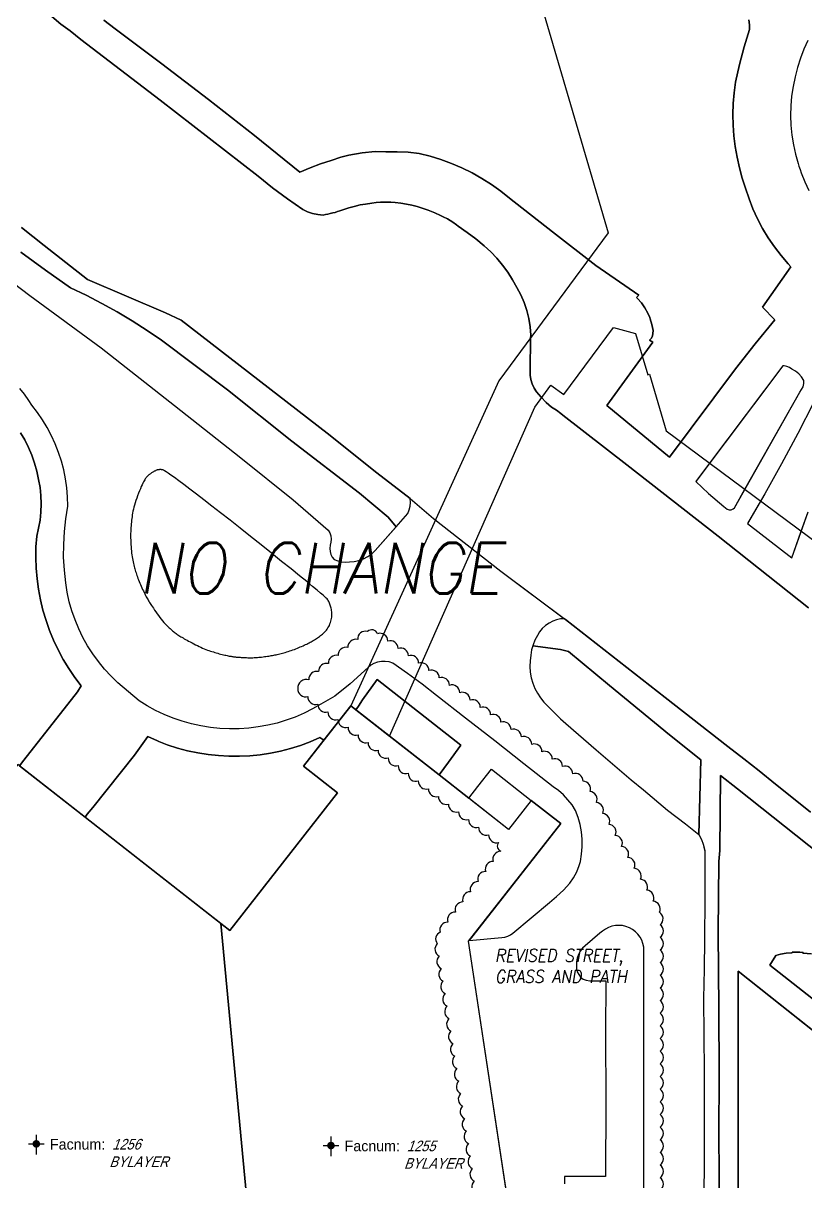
# Model space of a CAD drawing. Header units: inches. Extents: x 1273557 to 1282364, y 239587 to 246310.
# Drawn here: x 1277277.2 to 1277586.6, y 240185.7 to 240643.6 of the extents above; entities that cross this region are included whole.
import ezdxf
from ezdxf.enums import TextEntityAlignment as Align

# ---------------------------------------------------------------- set-up
doc = ezdxf.new("R2010")
doc.units = ezdxf.units.IN
doc.header["$MEASUREMENT"] = 0
doc.linetypes.add('DASHED2', pattern=[0.375, 0.25, -0.125])
doc.layers.add('BLDG-DATA', color=159, linetype='DASHED2', lineweight=30)
for name, color, linetype in [('BLDG-UW', 231, 'Continuous'), ('GRASS', 3, 'Continuous'), ('PATH', 253, 'Continuous'), ('PATH-ISLAND', 252, 'Continuous'), ('PRKG-UW-UG', 30, 'Continuous'), ('REV-2013', 1, 'Continuous'), ('REV-ADJUDICATION-NOTES', 2, 'Continuous'), ('STREET-NONUW', 4, 'Continuous'), ('STREET-UW', 50, 'Continuous'), ('STREET-UW-ISLAND', 20, 'Continuous')]:
    doc.layers.add(name, color=color, linetype=linetype)
doc.styles.add('Revisions', font='simplex.shx', dxfattribs={"width": 0.9, "oblique": 10, "height": 25})
doc.styles.add('SS_LITE', font='FRABK.TTF', dxfattribs={"height": 16})

# ---------------------------------------------------------------- blocks, each defined once
blk = doc.blocks.new('*U1')
for p, q in [((-3.08, 0), (3.08, 0)), ((0, 3.55), (0, -4.2))]:
    blk.add_line(p, q)
at = {"const_width": 1.5}
blk.add_lwpolyline([(-0.75, 0, 1), (0.75, 0, 1)], format="xyb", close=True, dxfattribs=at)
at = {"layer": 'BLDG-DATA', "color": 1, "style": 'SS_LITE'}
blk.add_text('Facnum:', height=4.2, dxfattribs=at).set_placement((27.26, -2.25), align=Align.RIGHT)
at = {"layer": 'BLDG-DATA', "color": 7, "style": 'SS_LITE', "oblique": 20, "width": 0.9, "flags": 8}
for tag, p in [('FACNUM', (29.98, -2.25)), ('OBJECT', (28.84, -9.16))]:
    blk.add_attdef(tag, p, '', height=4.2, dxfattribs=at)

msp = doc.modelspace()

# ---------------------------------------------------------------- linework, layer by layer
at = {"layer": 'BLDG-UW'}
for points in [[(1277368.85, 240143.84), (1277376.66, 240144.21), (1277385.49, 240155.48), (1277548.56, 240027.77), (1277561.5, 240054.32), (1277477.6, 240120.02), (1277453.25, 240280.8), (1277489.7, 240327.35), (1277478.07, 240336.46), (1277469.09, 240324.99), (1277454.31, 240336.57), (1277453.37, 240337.3), (1277441.64, 240346.49), (1277406.68, 240373.86), (1277388, 240350.01), (1277401.5, 240339.44), (1277358.89, 240285.02), (1277355.36, 240287.79)], [(1277195.83, 240249.46), (1277147.06, 240187.19), (1277266.58, 240093.63), (1277237.1, 240055.99), (1277262.51, 240036.39), (1277271.19, 240047.65), (1277334.23, 240129.37), (1277335.27, 240130.72), (1277339.32, 240135.98), (1277342.18, 240139.69), (1277345.94, 240144.55), (1277351.93, 240152.32), (1277363.13, 240143.57), (1277368.85, 240143.84), (1277355.36, 240287.79), (1277275.08, 240350.66)], [(1277712.4, 240145.73), (1277708.55, 240148.88), (1277657.65, 240190.53), (1277631.52, 240211.92), (1277627.83, 240214.94), (1277595.55, 240240.64), (1277559.85, 240268.97), (1277559.9, 240167.88), (1277559.9, 240137.18), (1277560.84, 240088.65), (1277561.12, 240073.95), (1277561.5, 240054.32), (1277548.56, 240027.77), (1277548.56, 240019.71), (1277548.56, 239917.51), (1277548.56, 239915.98), (1277548.56, 239915.9), (1277548.56, 239873.36), (1277548.56, 239868.05), (1277712.4, 239868.05)]]:
    msp.add_lwpolyline(points, close=True, dxfattribs=at)
at = {"layer": 'GRASS'}
for points in [[(1277309.06, 240644.74), (1277313.56, 240641.41), (1277332.06, 240627.54), (1277350.4, 240613.46), (1277368.59, 240599.17), (1277386.62, 240584.69), (1277390.64, 240586.47), (1277394.75, 240588.04), (1277398.93, 240589.39), (1277402.74, 240590.67), (1277405.88, 240591.41), (1277411.19, 240592.32), (1277416.27, 240592.84), (1277420.59, 240592.81), (1277424.99, 240592.81), (1277429.38, 240592.58), (1277433.75, 240592.13), (1277438.09, 240591.05), (1277442.36, 240589.73), (1277446.55, 240588.18), (1277450.66, 240586.42), (1277454.66, 240584.43), (1277458.55, 240582.23), (1277462.32, 240579.82), (1277465.95, 240577.22), (1277469.44, 240574.42), (1277486.45, 240561.09), (1277503.54, 240547.84), (1277520.53, 240536.07), (1277519.62, 240535.24), (1277520.06, 240534.83), (1277521.62, 240533.02), (1277522.99, 240531.06), (1277524.14, 240528.96), (1277524.86, 240527.25), (1277525.07, 240526.76), (1277525.76, 240524.47), (1277526.21, 240522.12), (1277525.93, 240519.85), (1277525.49, 240519), (1277524.83, 240518.31), (1277526.17, 240517.55), (1277507.89, 240492.56), (1277532.69, 240472.07), (1277558.74, 240507), (1277566.62, 240516.82), (1277574.27, 240526.42), (1277569.49, 240531.31), (1277580.71, 240547.34), (1277579.63, 240548.52), (1277576.8, 240551.78), (1277574.17, 240555.2), (1277571.73, 240558.77), (1277569.5, 240562.47), (1277567.49, 240566.28), (1277565.69, 240570.21), (1277564.13, 240574.23), (1277562.79, 240578.34), (1277561.45, 240582.38), (1277560.31, 240586.48), (1277559.38, 240590.64), (1277558.65, 240594.83), (1277558.14, 240599.06), (1277557.84, 240603.3), (1277557.76, 240607.56), (1277557.89, 240611.82), (1277558.23, 240616.06), (1277558.78, 240620.28), (1277560.36, 240627.28), (1277562.19, 240634.22), (1277564.26, 240641.09), (1277564.33, 240643.01), (1277564.11, 240644.92)], [(1277587.37, 240636.73), (1277585.86, 240633.31), (1277584.54, 240629.8), (1277583.32, 240626.14), (1277582.31, 240622.41), (1277581.53, 240618.63), (1277580.98, 240614.81), (1277580.65, 240610.96), (1277580.56, 240607.1), (1277580.69, 240603.24), (1277581.06, 240599.39), (1277581.65, 240595.58), (1277582.47, 240591.81), (1277583.51, 240588.09), (1277583.83, 240587.15), (1277584.31, 240585.78), (1277584.77, 240584.44), (1277586.25, 240580.87), (1277587.73, 240577.49)], [(1277257.21, 240553.11), (1277279.79, 240535.94), (1277307.98, 240515.35), (1277336.95, 240492.49), (1277363.23, 240471.79), (1277383.92, 240455.2), (1277397.82, 240443.27), (1277398.39, 240442.16), (1277398.75, 240440.96), (1277398.91, 240439.72), (1277398.85, 240438.47), (1277398.57, 240437.25), (1277398.43, 240436.05), (1277398.52, 240434.85), (1277398.84, 240433.69), (1277399.38, 240432.61), (1277400.11, 240431.65), (1277401.56, 240431.09), (1277403.07, 240430.75), (1277404.61, 240430.63), (1277406.16, 240430.74), (1277408.06, 240430.88), (1277409.92, 240431.28), (1277411.71, 240431.92), (1277413.41, 240432.79), (1277414.97, 240433.87), (1277416.37, 240435.16), (1277424.62, 240444.58), (1277423.92, 240445.41), (1277421.45, 240448.34), (1277410.12, 240457.83), (1277383.43, 240478.45), (1277358.01, 240498.69), (1277331.9, 240518.28), (1277326.17, 240522.19), (1277320.32, 240525.92), (1277314.36, 240529.48), (1277308.3, 240532.85), (1277302.14, 240536.05), (1277295.89, 240539.06), (1277285.99, 240546), (1277276.23, 240553.13)], [(1277589.67, 240493.54), (1277583.45, 240481.46), (1277577.03, 240469.49), (1277570.4, 240457.63), (1277563.57, 240445.89), (1277581.06, 240432.36), (1277587.54, 240450.47)], [(1277275.72, 240350.15), (1277277.39, 240352.28), (1277298.67, 240379.33), (1277300.08, 240381.7), (1277297.55, 240385.07), (1277295.19, 240388.57), (1277293.02, 240392.18), (1277291.03, 240395.89), (1277289.23, 240399.71), (1277287.62, 240403.6), (1277286.22, 240407.58), (1277285.02, 240411.62), (1277284.03, 240415.72), (1277283.24, 240419.86), (1277282.67, 240424.04), (1277282.31, 240428.23), (1277282.17, 240432.45), (1277282.24, 240436.66), (1277282.52, 240440.86), (1277283.29, 240444), (1277283.84, 240447.19), (1277284.18, 240450.41), (1277284.29, 240453.64), (1277284.18, 240456.88), (1277283.85, 240460.1), (1277283.3, 240463.29), (1277282.6, 240466.53), (1277281.7, 240469.73), (1277280.6, 240472.86), (1277279.3, 240475.91), (1277277.82, 240478.88), (1277276.15, 240481.75)], [(1277592.27, 240315), (1277559.51, 240340.96), (1277552.87, 240346.25), (1277552.58, 240316.61), (1277552.2, 240312.31), (1277551.96, 240284.21), (1277552.14, 240254.1), (1277552.34, 240228.15), (1277552.26, 240204.2), (1277552.44, 240174.09), (1277552.09, 240156.6), (1277552.19, 240142.84), (1277551.03, 240142.54), (1277551.3, 240096.02), (1277551.38, 240081.47), (1277551.49, 240062.16), (1277561.5, 240054.32), (1277561.12, 240073.95), (1277560.84, 240088.65), (1277559.9, 240137.18), (1277559.9, 240167.88), (1277559.85, 240268.97), (1277590.57, 240244.59)], [(1277592.67, 240255.34), (1277572.35, 240271.3), (1277574.72, 240275.12), (1277576.51, 240275.64), (1277578.82, 240276.03), (1277581.16, 240276.15), (1277581.14, 240276.41), (1277584.16, 240276.42), (1277585.49, 240276.33), (1277585.46, 240276.12), (1277588.82, 240275.87)]]:
    msp.add_lwpolyline(points, dxfattribs=at)
for points in [[(1277584.18, 240497.81), (1277584.94, 240498.82), (1277585.48, 240499.95), (1277585.77, 240501.18), (1277585.81, 240502.44), (1277584.93, 240503.84), (1277583.83, 240505.07), (1277582.55, 240506.11), (1277581.11, 240506.93), (1277580.16, 240507.54), (1277579.11, 240507.96), (1277578, 240508.16), (1277577.52, 240508.15), (1277543.06, 240462.52), (1277548.16, 240457.75), (1277554.16, 240452.55), (1277555.53, 240451.52), (1277556.29, 240451.29), (1277557.08, 240451.32), (1277557.81, 240451.61), (1277558.41, 240452.13)], [(1277393.39, 240419.55), (1277391.58, 240421.04), (1277389.26, 240422.92), (1277386.4, 240425.24), (1277383.07, 240427.93), (1277379.37, 240430.91), (1277375.41, 240434.09), (1277371.29, 240437.38), (1277367.11, 240440.72), (1277362.98, 240443.99), (1277359, 240447.14), (1277355.25, 240450.08), (1277351.77, 240452.79), (1277348.57, 240455.27), (1277345.64, 240457.51), (1277343.01, 240459.51), (1277340.69, 240461.27), (1277338.67, 240462.77), (1277336.98, 240464.01), (1277335.61, 240464.99), (1277334.53, 240465.73), (1277333.71, 240466.28), (1277333.09, 240466.66), (1277332.65, 240466.9), (1277332.33, 240467.04), (1277332.11, 240467.11), (1277331.93, 240467.14), (1277331.77, 240467.16), (1277331.61, 240467.17), (1277331.46, 240467.18), (1277331.31, 240467.18), (1277331.17, 240467.17), (1277331.03, 240467.16), (1277330.89, 240467.15), (1277330.76, 240467.14), (1277330.62, 240467.12), (1277330.48, 240467.09), (1277330.34, 240467.06), (1277330.19, 240467.02), (1277330.03, 240466.97), (1277329.86, 240466.91), (1277329.67, 240466.83), (1277329.47, 240466.74), (1277329.24, 240466.62), (1277329, 240466.5), (1277328.75, 240466.36), (1277328.49, 240466.21), (1277328.23, 240466.05), (1277327.97, 240465.89), (1277327.72, 240465.73), (1277327.49, 240465.56), (1277327.27, 240465.4), (1277327.06, 240465.25), (1277326.87, 240465.09), (1277326.68, 240464.93), (1277326.5, 240464.76), (1277326.33, 240464.59), (1277326.16, 240464.41), (1277325.99, 240464.21), (1277325.81, 240464), (1277325.62, 240463.77), (1277325.43, 240463.5), (1277325.22, 240463.18), (1277325, 240462.8), (1277324.75, 240462.35), (1277324.48, 240461.82), (1277324.18, 240461.19), (1277323.85, 240460.46), (1277323.5, 240459.64), (1277323.14, 240458.76), (1277322.77, 240457.83), (1277322.41, 240456.87), (1277322.06, 240455.9), (1277321.73, 240454.94), (1277321.43, 240454.01), (1277321.17, 240453.13), (1277320.95, 240452.3), (1277320.75, 240451.5), (1277320.59, 240450.74), (1277320.44, 240450), (1277320.32, 240449.27), (1277320.21, 240448.56), (1277320.12, 240447.86), (1277320.03, 240447.16), (1277319.95, 240446.45), (1277319.88, 240445.73), (1277319.82, 240445), (1277319.77, 240444.25), (1277319.72, 240443.49), (1277319.69, 240442.7), (1277319.67, 240441.89), (1277319.67, 240441.05), (1277319.67, 240440.19), (1277319.69, 240439.31), (1277319.71, 240438.43), (1277319.75, 240437.55), (1277319.81, 240436.68), (1277319.87, 240435.82), (1277319.95, 240434.99), (1277320.05, 240434.19), (1277320.15, 240433.43), (1277320.27, 240432.69), (1277320.39, 240431.99), (1277320.52, 240431.32), (1277320.65, 240430.68), (1277320.79, 240430.07), (1277320.92, 240429.49), (1277321.06, 240428.94), (1277321.2, 240428.41), (1277321.34, 240427.9), (1277321.48, 240427.4), (1277321.63, 240426.89), (1277321.79, 240426.39), (1277321.97, 240425.87), (1277322.15, 240425.33), (1277322.35, 240424.77), (1277322.56, 240424.19), (1277322.79, 240423.59), (1277323.03, 240422.98), (1277323.29, 240422.35), (1277323.55, 240421.72), (1277323.83, 240421.09), (1277324.11, 240420.45), (1277324.41, 240419.83), (1277324.71, 240419.21), (1277325.01, 240418.6), (1277325.31, 240418.02), (1277325.59, 240417.47), (1277325.87, 240416.95), (1277326.13, 240416.47), (1277326.36, 240416.04), (1277326.58, 240415.66), (1277326.78, 240415.31), (1277326.97, 240414.97), (1277327.17, 240414.64), (1277327.39, 240414.29), (1277327.64, 240413.9), (1277327.93, 240413.46), (1277328.27, 240412.95), (1277328.67, 240412.35), (1277329.12, 240411.69), (1277329.61, 240410.98), (1277330.12, 240410.24), (1277330.66, 240409.49), (1277331.2, 240408.75), (1277331.74, 240408.05), (1277332.25, 240407.4), (1277332.75, 240406.81), (1277333.21, 240406.29), (1277333.66, 240405.83), (1277334.08, 240405.41), (1277334.48, 240405.03), (1277334.86, 240404.69), (1277335.23, 240404.37), (1277335.59, 240404.06), (1277335.94, 240403.77), (1277336.27, 240403.48), (1277336.61, 240403.2), (1277336.94, 240402.92), (1277337.28, 240402.66), (1277337.62, 240402.39), (1277337.96, 240402.14), (1277338.32, 240401.89), (1277338.69, 240401.64), (1277339.07, 240401.4), (1277339.48, 240401.15), (1277339.91, 240400.9), (1277340.37, 240400.64), (1277340.87, 240400.36), (1277341.4, 240400.07), (1277341.98, 240399.76), (1277342.59, 240399.42), (1277343.25, 240399.07), (1277343.93, 240398.7), (1277344.63, 240398.33), (1277345.34, 240397.96), (1277346.06, 240397.6), (1277346.76, 240397.26), (1277347.45, 240396.94), (1277348.12, 240396.64), (1277348.77, 240396.37), (1277349.39, 240396.12), (1277350, 240395.88), (1277350.6, 240395.67), (1277351.2, 240395.47), (1277351.78, 240395.28), (1277352.37, 240395.1), (1277352.95, 240394.92), (1277353.54, 240394.75), (1277354.12, 240394.59), (1277354.69, 240394.43), (1277355.25, 240394.28), (1277355.8, 240394.14), (1277356.33, 240394.01), (1277356.84, 240393.89), (1277357.32, 240393.78), (1277357.78, 240393.68), (1277358.22, 240393.59), (1277358.64, 240393.51), (1277359.02, 240393.44), (1277359.39, 240393.38), (1277359.73, 240393.32), (1277360.04, 240393.27), (1277360.34, 240393.23), (1277360.61, 240393.19), (1277360.88, 240393.15), (1277361.16, 240393.12), (1277361.44, 240393.1), (1277361.75, 240393.07), (1277362.1, 240393.04), (1277362.48, 240393.02), (1277362.91, 240392.99), (1277363.38, 240392.96), (1277363.89, 240392.94), (1277364.41, 240392.91), (1277364.95, 240392.88), (1277365.49, 240392.86), (1277366.03, 240392.85), (1277366.55, 240392.84), (1277367.05, 240392.83), (1277367.53, 240392.83), (1277368, 240392.84), (1277368.46, 240392.86), (1277368.92, 240392.88), (1277369.39, 240392.91), (1277369.87, 240392.95), (1277370.37, 240393), (1277370.9, 240393.05), (1277371.45, 240393.11), (1277372.01, 240393.18), (1277372.58, 240393.25), (1277373.14, 240393.33), (1277373.71, 240393.41), (1277374.25, 240393.49), (1277374.78, 240393.57), (1277375.28, 240393.66), (1277375.77, 240393.74), (1277376.24, 240393.83), (1277376.7, 240393.92), (1277377.16, 240394.02), (1277377.62, 240394.12), (1277378.1, 240394.24), (1277378.59, 240394.36), (1277379.11, 240394.49), (1277379.65, 240394.63), (1277380.21, 240394.79), (1277380.78, 240394.95), (1277381.37, 240395.12), (1277381.96, 240395.31), (1277382.56, 240395.5), (1277383.17, 240395.7), (1277383.78, 240395.92), (1277384.38, 240396.14), (1277384.98, 240396.37), (1277385.57, 240396.6), (1277386.16, 240396.83), (1277386.72, 240397.07), (1277387.27, 240397.31), (1277387.81, 240397.54), (1277388.32, 240397.78), (1277388.81, 240398.01), (1277389.28, 240398.24), (1277389.74, 240398.46), (1277390.18, 240398.69), (1277390.62, 240398.92), (1277391.04, 240399.16), (1277391.47, 240399.39), (1277391.89, 240399.63), (1277392.3, 240399.88), (1277392.72, 240400.14), (1277393.13, 240400.4), (1277393.54, 240400.67), (1277393.95, 240400.95), (1277394.35, 240401.24), (1277394.76, 240401.55), (1277395.16, 240401.86), (1277395.56, 240402.2), (1277395.95, 240402.55), (1277396.32, 240402.92), (1277396.69, 240403.31), (1277397.04, 240403.72), (1277397.37, 240404.16), (1277397.68, 240404.63), (1277397.96, 240405.12), (1277398.22, 240405.63), (1277398.45, 240406.16), (1277398.65, 240406.71), (1277398.82, 240407.26), (1277398.96, 240407.82), (1277399.07, 240408.37), (1277399.15, 240408.92), (1277399.19, 240409.45), (1277399.2, 240409.98), (1277399.19, 240410.49), (1277399.15, 240410.99), (1277399.09, 240411.47), (1277399.02, 240411.93), (1277398.92, 240412.38), (1277398.82, 240412.82), (1277398.71, 240413.23), (1277398.59, 240413.63), (1277398.45, 240414.01), (1277398.31, 240414.37), (1277398.15, 240414.73), (1277397.97, 240415.07), (1277397.78, 240415.4), (1277397.57, 240415.72), (1277397.32, 240416.04), (1277396.99, 240416.41), (1277396.5, 240416.89), (1277395.78, 240417.53), (1277394.77, 240418.4)], [(1277545.12, 240352.41), (1277532.67, 240362.31), (1277508.92, 240381.85), (1277492.83, 240395.26), (1277489.66, 240396.12), (1277478.65, 240397.54), (1277478.18, 240395.9), (1277477.82, 240393.87), (1277477.56, 240391.63), (1277477.51, 240389.37), (1277477.66, 240387.12), (1277478.03, 240384.89), (1277478.64, 240382.77), (1277479.46, 240380.73), (1277480.48, 240378.77), (1277481.69, 240376.93), (1277483.07, 240375.21), (1277489.62, 240368.69), (1277491.72, 240366.87), (1277503.73, 240356.44), (1277517.56, 240344.59), (1277522.37, 240340.57), (1277531.88, 240332.63), (1277539.01, 240327.16), (1277544.32, 240322.99)], [(1277417.08, 240384.22), (1277411.28, 240376.13), (1277409.79, 240373.7), (1277408.73, 240372.26), (1277441.64, 240346.49), (1277445.32, 240351.52), (1277450.24, 240358.25)], [(1277401.5, 240339.44), (1277388, 240350.01), (1277396, 240360.22), (1277394.47, 240361.28), (1277390.7, 240359.64), (1277386.85, 240358.19), (1277382.92, 240356.95), (1277378.94, 240355.91), (1277374.91, 240355.09), (1277370.84, 240354.47), (1277366.75, 240354.06), (1277362.64, 240353.87), (1277358.53, 240353.89), (1277354.42, 240354.13), (1277350.33, 240354.58), (1277346.27, 240355.24), (1277342.18, 240356.07), (1277338.14, 240357.13), (1277334.16, 240358.42), (1277330.84, 240359.7), (1277330.27, 240359.92), (1277326.46, 240361.64), (1277321.14, 240354.34), (1277304.7, 240333.7), (1277302.53, 240330.98), (1277301.64, 240329.86), (1277358.89, 240285.02)], [(1277456.96, 240341.92), (1277462.31, 240348.8), (1277478.07, 240336.46), (1277469.09, 240324.99), (1277453.37, 240337.3)]]:
    msp.add_lwpolyline(points, close=True, dxfattribs=at)
msp.add_lwpolyline([(1277522.5, 240087.37), (1277522.6, 240277.05, 0.636592), (1277506.19, 240284.73), (1277505.21, 240283.91), (1277499.34, 240279.01), (1277498.33, 240278.04), (1277497.4, 240276.86), (1277496.68, 240275.55), (1277496.18, 240274.14), (1277495.93, 240272.66), (1277495.92, 240271.16), (1277495.92, 240271.16), (1277495.96, 240269.92), (1277496.25, 240268.72), (1277496.79, 240267.6), (1277497.55, 240266.62), (1277498.5, 240265.81), (1277498.5, 240265.81), (1277499.79, 240265.37), (1277501.14, 240265.15), (1277502.51, 240265.16), (1277502.51, 240265.16), (1277507.5, 240265.14), (1277507.43, 240244.61), (1277507.54, 240217.2), (1277507.44, 240187.81), (1277491.2, 240187.87), (1277491.12, 240184.91)], format="xyb", dxfattribs=at)
at = {"layer": 'PATH'}
for points in [[(1277288.47, 240646.19), (1277292.03, 240643.26), (1277295.75, 240640.52), (1277300.03, 240637.22), (1277331.31, 240613.12), (1277370.06, 240583.17), (1277375.8, 240578.56), (1277381.71, 240574.17), (1277387.77, 240570), (1277389.65, 240569.1), (1277391.61, 240568.43), (1277393.65, 240567.99), (1277395.72, 240567.79), (1277396.68, 240567.95), (1277397.65, 240568.14), (1277398.6, 240568.35), (1277399.55, 240568.59), (1277400.5, 240568.85), (1277401.44, 240569.13), (1277402.37, 240569.43), (1277403.9, 240569.98), (1277405.96, 240570.64), (1277408.01, 240571.21), (1277410.4, 240571.76), (1277412.46, 240572.13), (1277414.96, 240572.5), (1277416.77, 240572.7), (1277418.5, 240572.82), (1277420.48, 240572.88), (1277422.52, 240572.86), (1277424.3, 240572.72), (1277426.53, 240572.47), (1277428.68, 240572.11), (1277430.82, 240571.68), (1277432.89, 240571.15), (1277434.94, 240570.56), (1277437.35, 240569.76), (1277439.97, 240568.69), (1277442.21, 240567.62), (1277443.28, 240567.06), (1277444.94, 240566.3), (1277447.04, 240565.01), (1277448.5, 240563.94), (1277449.14, 240563.4), (1277449.21, 240563.35), (1277452.76, 240560.94), (1277456.18, 240558.36), (1277459.47, 240555.61), (1277462.05, 240553.23), (1277464.47, 240550.68), (1277466.71, 240547.99), (1277468.78, 240545.15), (1277470.65, 240542.18), (1277472.33, 240539.1), (1277473.88, 240536.19), (1277475.19, 240533.16), (1277476.24, 240530.03), (1277477.04, 240526.83), (1277477.56, 240523.57), (1277477.82, 240520.28), (1277477.8, 240519.26), (1277477.57, 240506.33), (1277477.61, 240504.53), (1277477.9, 240502.76), (1277478.42, 240501.04), (1277479.17, 240499.41), (1277480.14, 240497.89), (1277481.96, 240495.75), (1277483.94, 240493.75), (1277486.07, 240491.9), (1277488, 240490.7), (1277489.8, 240489.31), (1277490.46, 240488.71), (1277515.77, 240469.09), (1277551.89, 240440.86), (1277587.66, 240412.58)], [(1277564.11, 240644.92), (1277564.33, 240643.01), (1277564.26, 240641.09), (1277562.19, 240634.22), (1277560.36, 240627.28), (1277558.78, 240620.28), (1277558.23, 240616.06), (1277557.89, 240611.82), (1277557.76, 240607.56), (1277557.84, 240603.3), (1277558.14, 240599.06), (1277558.65, 240594.83), (1277559.38, 240590.64), (1277560.31, 240586.48), (1277561.45, 240582.38), (1277562.79, 240578.34), (1277564.13, 240574.23), (1277565.69, 240570.21), (1277567.49, 240566.28), (1277569.5, 240562.47), (1277571.73, 240558.77), (1277574.17, 240555.2), (1277576.8, 240551.78), (1277579.63, 240548.52), (1277580.71, 240547.34), (1277569.49, 240531.31), (1277574.27, 240526.42), (1277566.62, 240516.82), (1277558.74, 240507), (1277532.69, 240472.07), (1277507.89, 240492.56), (1277526.17, 240517.55), (1277524.83, 240518.31), (1277525.49, 240519), (1277525.93, 240519.85), (1277526.21, 240522.12), (1277525.76, 240524.47), (1277525.07, 240526.76), (1277524.86, 240527.25), (1277524.14, 240528.96), (1277522.99, 240531.06), (1277521.62, 240533.02), (1277520.06, 240534.83), (1277519.62, 240535.24), (1277520.53, 240536.07), (1277503.54, 240547.84), (1277486.45, 240561.09), (1277469.44, 240574.42), (1277465.95, 240577.22), (1277462.32, 240579.82), (1277458.55, 240582.23), (1277454.66, 240584.43), (1277450.66, 240586.42), (1277446.55, 240588.18), (1277442.36, 240589.73), (1277438.09, 240591.05), (1277433.75, 240592.13), (1277429.38, 240592.58), (1277424.99, 240592.81), (1277420.59, 240592.81), (1277416.27, 240592.84), (1277411.19, 240592.32), (1277405.88, 240591.41), (1277402.74, 240590.67), (1277398.93, 240589.39), (1277394.75, 240588.04), (1277390.64, 240586.47), (1277386.62, 240584.69), (1277368.59, 240599.17), (1277350.4, 240613.46), (1277332.06, 240627.54), (1277313.56, 240641.41), (1277309.06, 240644.74)], [(1277276.23, 240553.13), (1277285.99, 240546), (1277295.89, 240539.06), (1277302.14, 240536.05), (1277308.3, 240532.85), (1277314.36, 240529.48), (1277320.32, 240525.92), (1277326.17, 240522.19), (1277331.9, 240518.28), (1277358.01, 240498.69), (1277383.43, 240478.45), (1277410.12, 240457.83), (1277421.45, 240448.34), (1277423.92, 240445.41), (1277424.62, 240444.58), (1277429.2, 240449.82), (1277429.77, 240451.24), (1277430.13, 240452.72), (1277430.27, 240454.24), (1277430.19, 240455.76), (1277417.06, 240465.96), (1277397.34, 240481.52), (1277339.63, 240526.21), (1277333.39, 240529.15), (1277302.59, 240542.37), (1277285.45, 240555.81), (1277276.49, 240562.86)], [(1277276.15, 240481.75), (1277277.82, 240478.88), (1277279.3, 240475.91), (1277280.6, 240472.86), (1277281.7, 240469.73), (1277282.6, 240466.53), (1277283.3, 240463.29), (1277283.85, 240460.1), (1277284.18, 240456.88), (1277284.29, 240453.64), (1277284.18, 240450.41), (1277283.84, 240447.19), (1277283.29, 240444), (1277282.52, 240440.86), (1277282.24, 240436.66), (1277282.17, 240432.45), (1277282.31, 240428.23), (1277282.67, 240424.04), (1277283.24, 240419.86), (1277284.03, 240415.72), (1277285.02, 240411.62), (1277286.22, 240407.58), (1277287.62, 240403.6), (1277289.23, 240399.71), (1277291.03, 240395.89), (1277293.02, 240392.18), (1277295.19, 240388.57), (1277297.55, 240385.07), (1277300.08, 240381.7), (1277298.67, 240379.33), (1277277.39, 240352.28), (1277275.72, 240350.15), (1277301.64, 240329.86), (1277302.53, 240330.98), (1277304.7, 240333.7), (1277321.14, 240354.34), (1277326.46, 240361.64), (1277330.27, 240359.92), (1277330.84, 240359.7), (1277334.16, 240358.42), (1277338.14, 240357.13), (1277342.18, 240356.07), (1277346.27, 240355.24), (1277350.33, 240354.58), (1277354.42, 240354.13), (1277358.53, 240353.89), (1277362.64, 240353.87), (1277366.75, 240354.06), (1277370.84, 240354.47), (1277374.91, 240355.09), (1277378.94, 240355.91), (1277382.92, 240356.95), (1277386.85, 240358.19), (1277390.7, 240359.64), (1277394.47, 240361.28), (1277396, 240360.22), (1277406.68, 240373.86), (1277408.73, 240372.26), (1277409.79, 240373.7), (1277411.28, 240376.13), (1277417.08, 240384.22), (1277450.24, 240358.25), (1277445.32, 240351.52), (1277441.64, 240346.49), (1277453.37, 240337.3), (1277456.96, 240341.92), (1277462.31, 240348.8), (1277478.07, 240336.46), (1277489.7, 240327.35), (1277453.52, 240281.14), (1277466.37, 240282.25), (1277466.37, 240282.25), (1277467.57, 240282.41), (1277468.72, 240282.76), (1277469.8, 240283.31), (1277470.78, 240284.02), (1277485.19, 240296.13), (1277485.19, 240296.13), (1277488.07, 240298.46), (1277490.76, 240300.99), (1277493.27, 240303.71), (1277493.27, 240303.71), (1277494.75, 240305.89), (1277496, 240308.21), (1277497, 240310.65), (1277497.47, 240312.29), (1277497.96, 240315.19), (1277498.19, 240318.13), (1277498.17, 240321.07), (1277497.9, 240324), (1277497.37, 240326.89), (1277496.59, 240329.73), (1277495.56, 240332.49), (1277495.56, 240332.49), (1277494.16, 240334.68), (1277492.55, 240336.72), (1277490.76, 240338.6), (1277488.8, 240340.31), (1277486.69, 240341.82), (1277486.69, 240341.82), (1277475.15, 240350.88), (1277463.61, 240359.93), (1277452.08, 240368.95), (1277440.56, 240377.94), (1277440.56, 240377.94), (1277434.92, 240382.32), (1277429.16, 240386.57), (1277423.29, 240390.69), (1277423.29, 240390.69), (1277421.83, 240391.17), (1277420.32, 240391.4), (1277418.78, 240391.38), (1277417.28, 240391.11), (1277415.83, 240390.6), (1277415.83, 240390.6), (1277414.64, 240389.89), (1277413.58, 240388.99), (1277406.49, 240382.52), (1277400.33, 240377.65), (1277394.92, 240374.47), (1277391.62, 240372.59), (1277388.22, 240370.9), (1277384.74, 240369.4), (1277381.17, 240368.11), (1277377.53, 240367.02), (1277373.84, 240366.13), (1277370.11, 240365.46), (1277366.34, 240364.99), (1277362.55, 240364.74), (1277358.75, 240364.71), (1277354.96, 240364.89), (1277351.19, 240365.28), (1277347.44, 240365.89), (1277343.73, 240366.71), (1277340.08, 240367.73), (1277336.49, 240368.97), (1277332.97, 240370.4), (1277329.54, 240372.03), (1277326.21, 240373.85), (1277322.99, 240375.85), (1277314.65, 240382.96), (1277311.91, 240385.58), (1277309.33, 240388.36), (1277306.93, 240391.28), (1277304.69, 240394.35), (1277302.65, 240397.54), (1277300.79, 240400.84), (1277299.13, 240404.25), (1277297.68, 240407.75), (1277296.44, 240411.33), (1277295.41, 240414.98), (1277294.59, 240418.68), (1277294, 240422.42), (1277293.46, 240427.47), (1277293.19, 240432.55), (1277293.2, 240437.63), (1277293.47, 240442.7), (1277294.01, 240447.75), (1277294.82, 240452.77), (1277294.72, 240456.37), (1277294.42, 240459.95), (1277293.92, 240463.51), (1277293.21, 240467.04), (1277292.3, 240470.52), (1277291.19, 240473.95), (1277289.89, 240477.3), (1277288.4, 240480.57), (1277286.72, 240483.76), (1277284.86, 240486.84), (1277282.84, 240489.81), (1277280.66, 240492.64), (1277279.48, 240494.54), (1277277.77, 240496.93), (1277275.89, 240499.19)], [(1277588.37, 240331.75), (1277581.05, 240337.76), (1277574.63, 240342.91), (1277568.09, 240348.07), (1277562.12, 240352.83), (1277555.77, 240357.73), (1277531, 240377.07), (1277491.56, 240407.93), (1277491.13, 240408.25), (1277489.58, 240408.15), (1277488.06, 240407.82), (1277486.6, 240407.29), (1277485.06, 240406.55), (1277483.65, 240405.59), (1277482.39, 240404.43), (1277481.32, 240403.1), (1277480.47, 240401.62), (1277479.51, 240399.79), (1277478.75, 240397.88), (1277478.65, 240397.54), (1277489.66, 240396.12), (1277492.83, 240395.26), (1277508.92, 240381.85), (1277532.67, 240362.31), (1277545.12, 240352.41), (1277544.32, 240322.99), (1277545.35, 240321.03), (1277546, 240319.21), (1277546.61, 240316.65), (1277546.72, 240309.96), (1277546.61, 240297.49), (1277546.5, 240281.42), (1277546.46, 240269.74), (1277546.19, 240258.09), (1277546.36, 240229.19), (1277546.39, 240197.05), (1277546.32, 240176.84)], [(1277552.44, 240174.09), (1277552.26, 240204.2), (1277552.34, 240228.15), (1277552.14, 240254.1), (1277551.96, 240284.21), (1277552.2, 240312.31), (1277552.58, 240316.61), (1277552.87, 240346.25), (1277559.51, 240340.96), (1277592.27, 240315)], [(1277588.82, 240275.87), (1277585.46, 240276.12), (1277585.49, 240276.33), (1277584.16, 240276.42), (1277581.14, 240276.41), (1277581.16, 240276.15), (1277578.82, 240276.03), (1277576.51, 240275.64), (1277574.72, 240275.12), (1277572.35, 240271.3), (1277592.67, 240255.34)]]:
    msp.add_lwpolyline(points, dxfattribs=at)
at = {"layer": 'PATH-ISLAND'}
for points in [[(1277587.37, 240636.73), (1277585.86, 240633.31), (1277584.54, 240629.8), (1277583.32, 240626.14), (1277582.31, 240622.41), (1277581.53, 240618.63), (1277580.98, 240614.81), (1277580.65, 240610.96), (1277580.56, 240607.1), (1277580.69, 240603.24), (1277581.06, 240599.39), (1277581.65, 240595.58), (1277582.47, 240591.81), (1277583.51, 240588.09), (1277583.83, 240587.15), (1277584.31, 240585.78), (1277584.77, 240584.44), (1277586.25, 240580.87), (1277587.73, 240577.49)], [(1277589.67, 240493.54), (1277583.45, 240481.46), (1277577.03, 240469.49), (1277570.4, 240457.63), (1277568.73, 240454.76), (1277563.57, 240445.89), (1277581.06, 240432.36), (1277584.81, 240442.83), (1277587.54, 240450.47)]]:
    msp.add_lwpolyline(points, dxfattribs=at)
msp.add_lwpolyline([(1277584.18, 240497.81), (1277584.94, 240498.82), (1277585.48, 240499.95), (1277585.77, 240501.18), (1277585.81, 240502.44), (1277584.93, 240503.84), (1277583.83, 240505.07), (1277582.55, 240506.11), (1277581.11, 240506.93), (1277580.16, 240507.54), (1277579.11, 240507.96), (1277578, 240508.16), (1277577.52, 240508.15), (1277548.52, 240469.75), (1277543.06, 240462.52), (1277548.16, 240457.75), (1277554.16, 240452.55), (1277555.53, 240451.52), (1277556.29, 240451.29), (1277557.08, 240451.32), (1277557.81, 240451.61), (1277558.41, 240452.13), (1277562.5, 240459.38)], close=True, dxfattribs=at)
at = {"layer": 'PRKG-UW-UG'}
msp.add_lwpolyline([(1277508.43, 240560.73), (1277465.19, 240502.2), (1277406.68, 240373.86), (1277422.05, 240361.83), (1277479.4, 240491.87), (1277485.83, 240500.57), (1277490.91, 240496.8), (1277510.56, 240523.29), (1277519.31, 240520.93), (1277524.08, 240504.67), (1277524.8, 240504.88), (1277531.36, 240482.48), (1277596.32, 240434.29), (1277767.05, 240484.32), (1277807.58, 240674.04), (1277767.06, 240811.68), (1277461.16, 240722.05)], close=True, dxfattribs=at)
at = {"layer": 'REV-2013'}
msp.add_lwpolyline([(1277528.98, 240182.33, 0.520567), (1277528.98, 240187.33, 0.520567), (1277528.98, 240192.33, 0.520567), (1277528.98, 240197.33, 0.520567), (1277528.98, 240202.33, 0.520567), (1277528.98, 240207.33, 0.520567), (1277528.98, 240212.33, 0.520567), (1277528.98, 240217.33, 0.520567), (1277528.98, 240222.33, 0.520567), (1277528.98, 240227.33, 0.520567), (1277528.98, 240232.33, 0.520567), (1277528.98, 240237.33, 0.520567), (1277528.98, 240242.33, 0.520567), (1277528.98, 240247.33, 0.520567), (1277528.98, 240252.33, 0.520567), (1277528.98, 240257.33, 0.520567), (1277528.98, 240262.33, 0.520567), (1277528.98, 240267.33, 0.520567), (1277528.98, 240272.33, 0.520567), (1277528.98, 240277.33, 0.520567), (1277528.98, 240282.33, 0.520567), (1277528.98, 240287.33, 0.520567), (1277528.73, 240292.26, 0.520567), (1277526.24, 240296.6, 0.520567), (1277523.75, 240300.93, 0.520567), (1277521.25, 240305.26, 0.520567), (1277518.76, 240309.6, 0.520567), (1277516.26, 240313.93, 0.520567), (1277513.77, 240318.26, 0.520567), (1277511.27, 240322.6, 0.520567), (1277508.78, 240326.93, 0.520567), (1277506.28, 240331.27, 0.520567), (1277503.79, 240335.6, 0.520567), (1277501.3, 240339.93, 0.520567), (1277498.53, 240344.02, 0.520567), (1277494.47, 240346.93, 0.520567), (1277490.4, 240349.85, 0.520567), (1277486.34, 240352.76, 0.520567), (1277482.28, 240355.68, 0.520567), (1277478.22, 240358.59, 0.520567), (1277474.15, 240361.51, 0.520567), (1277470.09, 240364.42, 0.520567), (1277466.03, 240367.34, 0.520567), (1277461.97, 240370.25, 0.520567), (1277457.91, 240373.17, 0.520567), (1277453.84, 240376.08, 0.520567), (1277449.78, 240379, 0.520567), (1277445.72, 240381.91, 0.520567), (1277441.66, 240384.83, 0.520567), (1277437.59, 240387.74, 0.520567), (1277433.53, 240390.66, 0.520567), (1277429.47, 240393.58, 0.520567), (1277425.41, 240396.49, 0.520567), (1277421.35, 240399.41, 0.520567), (1277417.28, 240402.32, 0.520567), (1277413.29, 240403.19, 0.520567), (1277409.42, 240400.02, 0.520567), (1277405.56, 240396.84, 0.520567), (1277401.7, 240393.67, 0.520567), (1277397.83, 240390.5, 0.520567), (1277393.97, 240387.32, 0.520567), (1277390.11, 240384.15, 0.520567), (1277385.74, 240380.57, 0.520567), (1277389.72, 240377.53, 0.520567), (1277393.69, 240374.49, 0.520567), (1277397.66, 240371.45, 0.520567), (1277401.63, 240368.42, 0.520567), (1277405.6, 240365.38, 0.520567), (1277409.57, 240362.34, 0.520567), (1277413.54, 240359.3, 0.520567), (1277417.52, 240356.27, 0.520567), (1277421.49, 240353.23, 0.520567), (1277425.46, 240350.19, 0.520567), (1277429.43, 240347.15, 0.520567), (1277433.4, 240344.12, 0.520567), (1277437.37, 240341.08, 0.520567), (1277441.35, 240338.04, 0.520567), (1277445.32, 240335, 0.520567), (1277449.29, 240331.97, 0.520567), (1277453.26, 240328.93, 0.520567), (1277457.23, 240325.89, 0.520567), (1277461.2, 240322.85, 0.520567), (1277465.17, 240319.82, 0.520567), (1277466.01, 240316.34, 0.520567), (1277463.01, 240312.34, 0.520567), (1277460.02, 240308.33, 0.520567), (1277457.03, 240304.33, 0.520567), (1277454.03, 240300.32, 0.520567), (1277451.04, 240296.32, 0.520567), (1277448.05, 240292.31, 0.520567), (1277445.05, 240288.31, 0.520567), (1277442.06, 240284.31, 0.520567), (1277440.91, 240279.84, 0.520567), (1277441.68, 240274.9, 0.520567), (1277442.44, 240269.96, 0.520567), (1277443.21, 240265.02, 0.520567), (1277443.98, 240260.08, 0.520567), (1277444.75, 240255.14, 0.520567), (1277445.52, 240250.2, 0.520567), (1277446.29, 240245.26, 0.520567), (1277447.05, 240240.32, 0.520567), (1277447.82, 240235.38, 0.520567), (1277448.59, 240230.44, 0.520567), (1277449.36, 240225.5, 0.520567), (1277450.13, 240220.56, 0.520567), (1277450.9, 240215.61, 0.520567), (1277451.67, 240210.67, 0.520567), (1277452.43, 240205.73, 0.520567), (1277453.2, 240200.79, 0.520567), (1277453.97, 240195.85, 0.520567), (1277454.74, 240190.91, 0.520567), (1277455.51, 240185.97, 0.520567), (1277456.28, 240181.03, 0.520567)], format="xyb", dxfattribs=at)
at = {"layer": 'STREET-NONUW'}
for points in [[(1277587.66, 240412.58), (1277551.89, 240440.86), (1277515.77, 240469.09), (1277490.46, 240488.71), (1277489.8, 240489.31), (1277488, 240490.7), (1277486.07, 240491.9), (1277483.94, 240493.75), (1277481.96, 240495.75), (1277480.14, 240497.89), (1277479.17, 240499.41), (1277478.42, 240501.04), (1277477.9, 240502.76), (1277477.61, 240504.53), (1277477.57, 240506.33), (1277477.8, 240519.26), (1277477.82, 240520.28), (1277477.56, 240523.57), (1277477.04, 240526.83), (1277476.24, 240530.03), (1277475.19, 240533.16), (1277473.88, 240536.19), (1277472.33, 240539.1), (1277470.65, 240542.18), (1277468.78, 240545.15), (1277466.71, 240547.99), (1277464.47, 240550.68), (1277462.05, 240553.23), (1277459.47, 240555.61), (1277456.18, 240558.36), (1277452.76, 240560.94), (1277449.21, 240563.35), (1277449.14, 240563.4), (1277448.5, 240563.94), (1277447.04, 240565.01), (1277444.94, 240566.3), (1277443.28, 240567.06), (1277442.21, 240567.62), (1277439.97, 240568.69), (1277437.35, 240569.76), (1277434.94, 240570.56), (1277432.89, 240571.15), (1277430.82, 240571.68), (1277428.68, 240572.11), (1277426.53, 240572.47), (1277424.3, 240572.72), (1277422.52, 240572.86), (1277420.48, 240572.88), (1277418.5, 240572.82), (1277416.77, 240572.7), (1277414.96, 240572.5), (1277412.46, 240572.13), (1277410.4, 240571.76), (1277408.01, 240571.21), (1277405.96, 240570.64), (1277403.9, 240569.98), (1277402.37, 240569.43), (1277401.44, 240569.13), (1277400.5, 240568.85), (1277399.55, 240568.59), (1277398.6, 240568.35), (1277397.65, 240568.14), (1277396.68, 240567.95), (1277395.72, 240567.79), (1277393.65, 240567.99), (1277391.61, 240568.43), (1277389.65, 240569.1), (1277387.77, 240570), (1277381.71, 240574.17), (1277375.8, 240578.56), (1277370.06, 240583.17), (1277331.31, 240613.12), (1277300.03, 240637.22), (1277295.75, 240640.52), (1277292.03, 240643.26), (1277288.47, 240646.19)], [(1277276.49, 240562.86), (1277285.45, 240555.81), (1277302.59, 240542.37), (1277333.39, 240529.15), (1277339.63, 240526.21), (1277397.34, 240481.52), (1277417.06, 240465.96), (1277430.19, 240455.76), (1277430.19, 240455.72), (1277439.41, 240447.85), (1277466.07, 240427.03), (1277491.56, 240407.93), (1277531, 240377.07), (1277555.77, 240357.73), (1277562.12, 240352.83), (1277568.09, 240348.07), (1277574.63, 240342.91), (1277581.05, 240337.76), (1277588.37, 240331.75)]]:
    msp.add_lwpolyline(points, dxfattribs=at)
at = {"layer": 'STREET-UW'}
for points in [[(1277257.21, 240553.11), (1277279.79, 240535.94), (1277307.98, 240515.35), (1277336.95, 240492.49), (1277363.23, 240471.79), (1277383.92, 240455.2), (1277397.82, 240443.27), (1277398.39, 240442.16), (1277398.75, 240440.96), (1277398.91, 240439.72), (1277398.85, 240438.47), (1277398.57, 240437.25), (1277398.43, 240436.05), (1277398.52, 240434.85), (1277398.84, 240433.69), (1277399.38, 240432.61), (1277400.11, 240431.65), (1277401.56, 240431.09), (1277403.07, 240430.75), (1277404.61, 240430.63), (1277406.16, 240430.74), (1277408.06, 240430.88), (1277409.92, 240431.28), (1277411.71, 240431.92), (1277413.41, 240432.79), (1277414.97, 240433.87), (1277416.37, 240435.16), (1277429.2, 240449.82), (1277429.77, 240451.24), (1277430.13, 240452.72), (1277430.27, 240454.24), (1277430.19, 240455.72), (1277439.41, 240447.85), (1277466.07, 240427.03), (1277491.13, 240408.25), (1277489.58, 240408.15), (1277488.06, 240407.82), (1277486.6, 240407.29), (1277485.06, 240406.55), (1277483.65, 240405.59), (1277482.39, 240404.43), (1277481.32, 240403.1), (1277480.47, 240401.62), (1277479.51, 240399.79), (1277478.75, 240397.88), (1277478.18, 240395.9), (1277477.82, 240393.87), (1277477.56, 240391.63), (1277477.51, 240389.37), (1277477.66, 240387.12), (1277478.03, 240384.89), (1277478.64, 240382.77), (1277479.46, 240380.73), (1277480.48, 240378.77), (1277481.69, 240376.93), (1277483.07, 240375.21), (1277489.62, 240368.69), (1277491.72, 240366.87), (1277503.73, 240356.44), (1277517.56, 240344.59), (1277522.37, 240340.57), (1277531.88, 240332.63), (1277539.01, 240327.16), (1277544.32, 240322.99), (1277545.35, 240321.03), (1277546, 240319.21), (1277546.45, 240317.33), (1277546.62, 240316.2), (1277546.72, 240309.96), (1277546.61, 240297.49), (1277546.5, 240281.42), (1277546.46, 240269.74), (1277546.19, 240258.09), (1277546.36, 240229.19), (1277546.39, 240197.05), (1277546.32, 240176.84)], [(1277470.81, 240164.89), (1277453.25, 240280.8), (1277453.52, 240281.14), (1277466.37, 240282.25), (1277466.37, 240282.25), (1277467.57, 240282.41), (1277468.72, 240282.76), (1277469.8, 240283.31), (1277470.78, 240284.02), (1277485.19, 240296.13), (1277485.19, 240296.13), (1277488.07, 240298.46), (1277490.76, 240300.99), (1277493.27, 240303.71), (1277493.27, 240303.71), (1277494.75, 240305.89), (1277496, 240308.21), (1277497, 240310.65), (1277497.47, 240312.29), (1277497.96, 240315.19), (1277498.19, 240318.13), (1277498.17, 240321.07), (1277497.9, 240324), (1277497.37, 240326.89), (1277496.59, 240329.73), (1277495.56, 240332.49), (1277495.56, 240332.49), (1277494.16, 240334.68), (1277492.55, 240336.72), (1277490.76, 240338.6), (1277488.8, 240340.31), (1277486.69, 240341.82), (1277486.69, 240341.82), (1277475.15, 240350.88), (1277463.61, 240359.93), (1277452.08, 240368.95), (1277440.56, 240377.94), (1277440.56, 240377.94), (1277434.92, 240382.32), (1277429.16, 240386.57), (1277423.29, 240390.69), (1277423.29, 240390.69), (1277421.83, 240391.17), (1277420.32, 240391.4), (1277418.78, 240391.38), (1277417.28, 240391.11), (1277415.83, 240390.6), (1277415.83, 240390.6), (1277414.64, 240389.89), (1277413.58, 240388.99), (1277406.49, 240382.52), (1277400.33, 240377.65), (1277394.92, 240374.47), (1277391.62, 240372.59), (1277388.22, 240370.9), (1277384.74, 240369.4), (1277381.17, 240368.11), (1277377.53, 240367.02), (1277373.84, 240366.13), (1277370.11, 240365.46), (1277366.34, 240364.99), (1277362.55, 240364.74), (1277358.75, 240364.71), (1277354.96, 240364.89), (1277351.19, 240365.28), (1277347.44, 240365.89), (1277343.73, 240366.71), (1277340.08, 240367.73), (1277336.49, 240368.97), (1277332.97, 240370.4), (1277329.54, 240372.03), (1277326.21, 240373.85), (1277322.99, 240375.85), (1277314.65, 240382.96), (1277311.91, 240385.58), (1277309.33, 240388.36), (1277306.93, 240391.28), (1277304.69, 240394.35), (1277302.65, 240397.54), (1277300.79, 240400.84), (1277299.13, 240404.25), (1277297.68, 240407.75), (1277296.44, 240411.33), (1277295.41, 240414.98), (1277294.59, 240418.68), (1277294, 240422.42), (1277293.46, 240427.47), (1277293.19, 240432.55), (1277293.2, 240437.63), (1277293.47, 240442.7), (1277294.01, 240447.75), (1277294.82, 240452.77), (1277294.72, 240456.37), (1277294.42, 240459.95), (1277293.92, 240463.51), (1277293.21, 240467.04), (1277292.3, 240470.52), (1277291.19, 240473.95), (1277289.89, 240477.3), (1277288.4, 240480.57), (1277286.72, 240483.76), (1277284.86, 240486.84), (1277282.84, 240489.81), (1277280.66, 240492.64), (1277279.48, 240494.54), (1277277.77, 240496.93), (1277275.89, 240499.19)]]:
    msp.add_lwpolyline(points, dxfattribs=at)
msp.add_lwpolyline([(1277522.5, 240087.37), (1277522.6, 240277.05, 0.636592), (1277506.19, 240284.73), (1277505.21, 240283.91), (1277499.34, 240279.01), (1277498.33, 240278.04), (1277497.4, 240276.86), (1277496.68, 240275.55), (1277496.18, 240274.14), (1277495.93, 240272.66), (1277495.92, 240271.16), (1277495.92, 240271.16), (1277495.96, 240269.92), (1277496.25, 240268.72), (1277496.79, 240267.6), (1277497.55, 240266.62), (1277498.5, 240265.81), (1277498.5, 240265.81), (1277499.79, 240265.37), (1277501.14, 240265.15), (1277502.51, 240265.16), (1277502.51, 240265.16), (1277507.5, 240265.14), (1277507.43, 240244.61), (1277507.54, 240217.2), (1277507.44, 240187.81), (1277491.2, 240187.87), (1277491.12, 240184.91)], format="xyb", dxfattribs=at)
at = {"layer": 'STREET-UW-ISLAND'}
msp.add_lwpolyline([(1277391.58, 240421.04), (1277389.26, 240422.92), (1277386.4, 240425.24), (1277383.07, 240427.93), (1277379.37, 240430.91), (1277375.41, 240434.09), (1277371.29, 240437.38), (1277367.11, 240440.72), (1277362.98, 240443.99), (1277359, 240447.14), (1277355.25, 240450.08), (1277351.77, 240452.79), (1277348.57, 240455.27), (1277345.64, 240457.51), (1277343.01, 240459.51), (1277340.69, 240461.27), (1277338.67, 240462.77), (1277336.98, 240464.01), (1277335.61, 240464.99), (1277334.53, 240465.73), (1277333.71, 240466.28), (1277333.09, 240466.66), (1277332.65, 240466.9), (1277332.33, 240467.04), (1277332.11, 240467.11), (1277331.93, 240467.14), (1277331.77, 240467.16), (1277331.61, 240467.17), (1277331.46, 240467.18), (1277331.31, 240467.18), (1277331.17, 240467.17), (1277331.03, 240467.16), (1277330.89, 240467.15), (1277330.76, 240467.14), (1277330.62, 240467.12), (1277330.48, 240467.09), (1277330.34, 240467.06), (1277330.19, 240467.02), (1277330.03, 240466.97), (1277329.86, 240466.91), (1277329.67, 240466.83), (1277329.47, 240466.74), (1277329.24, 240466.62), (1277329, 240466.5), (1277328.75, 240466.36), (1277328.49, 240466.21), (1277328.23, 240466.05), (1277327.97, 240465.89), (1277327.72, 240465.73), (1277327.49, 240465.56), (1277327.27, 240465.4), (1277327.06, 240465.25), (1277326.87, 240465.09), (1277326.68, 240464.93), (1277326.5, 240464.76), (1277326.33, 240464.59), (1277326.16, 240464.41), (1277325.99, 240464.21), (1277325.81, 240464), (1277325.62, 240463.77), (1277325.43, 240463.5), (1277325.22, 240463.18), (1277325, 240462.8), (1277324.75, 240462.35), (1277324.48, 240461.82), (1277324.18, 240461.19), (1277323.85, 240460.46), (1277323.5, 240459.64), (1277323.14, 240458.76), (1277322.77, 240457.83), (1277322.41, 240456.87), (1277322.06, 240455.9), (1277321.73, 240454.94), (1277321.43, 240454.01), (1277321.17, 240453.13), (1277320.95, 240452.3), (1277320.75, 240451.5), (1277320.59, 240450.74), (1277320.44, 240450), (1277320.32, 240449.27), (1277320.21, 240448.56), (1277320.12, 240447.86), (1277320.03, 240447.16), (1277319.95, 240446.45), (1277319.88, 240445.73), (1277319.82, 240445), (1277319.77, 240444.25), (1277319.72, 240443.49), (1277319.69, 240442.7), (1277319.67, 240441.89), (1277319.67, 240441.05), (1277319.67, 240440.19), (1277319.69, 240439.31), (1277319.71, 240438.43), (1277319.75, 240437.55), (1277319.81, 240436.68), (1277319.87, 240435.82), (1277319.95, 240434.99), (1277320.05, 240434.19), (1277320.15, 240433.43), (1277320.27, 240432.69), (1277320.39, 240431.99), (1277320.52, 240431.32), (1277320.65, 240430.68), (1277320.79, 240430.07), (1277320.92, 240429.49), (1277321.06, 240428.94), (1277321.2, 240428.41), (1277321.34, 240427.9), (1277321.48, 240427.4), (1277321.63, 240426.89), (1277321.79, 240426.39), (1277321.97, 240425.87), (1277322.15, 240425.33), (1277322.35, 240424.77), (1277322.56, 240424.19), (1277322.79, 240423.59), (1277323.03, 240422.98), (1277323.29, 240422.35), (1277323.55, 240421.72), (1277323.83, 240421.09), (1277324.11, 240420.45), (1277324.41, 240419.83), (1277324.71, 240419.21), (1277325.01, 240418.6), (1277325.31, 240418.02), (1277325.59, 240417.47), (1277325.87, 240416.95), (1277326.13, 240416.47), (1277326.36, 240416.04), (1277326.58, 240415.66), (1277326.78, 240415.31), (1277326.97, 240414.97), (1277327.17, 240414.64), (1277327.39, 240414.29), (1277327.64, 240413.9), (1277327.93, 240413.46), (1277328.27, 240412.95), (1277328.67, 240412.35), (1277329.12, 240411.69), (1277329.61, 240410.98), (1277330.12, 240410.24), (1277330.66, 240409.49), (1277331.2, 240408.75), (1277331.74, 240408.05), (1277332.25, 240407.4), (1277332.75, 240406.81), (1277333.21, 240406.29), (1277333.66, 240405.83), (1277334.08, 240405.41), (1277334.48, 240405.03), (1277334.86, 240404.69), (1277335.23, 240404.37), (1277335.59, 240404.06), (1277335.94, 240403.77), (1277336.27, 240403.48), (1277336.61, 240403.2), (1277336.94, 240402.92), (1277337.28, 240402.66), (1277337.62, 240402.39), (1277337.96, 240402.14), (1277338.32, 240401.89), (1277338.69, 240401.64), (1277339.07, 240401.4), (1277339.48, 240401.15), (1277339.91, 240400.9), (1277340.37, 240400.64), (1277340.87, 240400.36), (1277341.4, 240400.07), (1277341.98, 240399.76), (1277342.59, 240399.42), (1277343.25, 240399.07), (1277343.93, 240398.7), (1277344.63, 240398.33), (1277345.34, 240397.96), (1277346.06, 240397.6), (1277346.76, 240397.26), (1277347.45, 240396.94), (1277348.12, 240396.64), (1277348.77, 240396.37), (1277349.39, 240396.12), (1277350, 240395.88), (1277350.6, 240395.67), (1277351.2, 240395.47), (1277351.78, 240395.28), (1277352.37, 240395.1), (1277352.95, 240394.92), (1277353.54, 240394.75), (1277354.12, 240394.59), (1277354.69, 240394.43), (1277355.25, 240394.28), (1277355.8, 240394.14), (1277356.33, 240394.01), (1277356.84, 240393.89), (1277357.32, 240393.78), (1277357.78, 240393.68), (1277358.22, 240393.59), (1277358.64, 240393.51), (1277359.02, 240393.44), (1277359.39, 240393.38), (1277359.73, 240393.32), (1277360.04, 240393.27), (1277360.34, 240393.23), (1277360.61, 240393.19), (1277360.88, 240393.15), (1277361.16, 240393.12), (1277361.44, 240393.1), (1277361.75, 240393.07), (1277362.1, 240393.04), (1277362.48, 240393.02), (1277362.91, 240392.99), (1277363.38, 240392.96), (1277363.89, 240392.94), (1277364.41, 240392.91), (1277364.95, 240392.88), (1277365.49, 240392.86), (1277366.03, 240392.85), (1277366.55, 240392.84), (1277367.05, 240392.83), (1277367.53, 240392.83), (1277368, 240392.84), (1277368.46, 240392.86), (1277368.92, 240392.88), (1277369.39, 240392.91), (1277369.87, 240392.95), (1277370.37, 240393), (1277370.9, 240393.05), (1277371.45, 240393.11), (1277372.01, 240393.18), (1277372.58, 240393.25), (1277373.14, 240393.33), (1277373.71, 240393.41), (1277374.25, 240393.49), (1277374.78, 240393.57), (1277375.28, 240393.66), (1277375.77, 240393.74), (1277376.24, 240393.83), (1277376.7, 240393.92), (1277377.16, 240394.02), (1277377.62, 240394.12), (1277378.1, 240394.24), (1277378.59, 240394.36), (1277379.11, 240394.49), (1277379.65, 240394.63), (1277380.21, 240394.79), (1277380.78, 240394.95), (1277381.37, 240395.12), (1277381.96, 240395.31), (1277382.56, 240395.5), (1277383.17, 240395.7), (1277383.78, 240395.92), (1277384.38, 240396.14), (1277384.98, 240396.37), (1277385.57, 240396.6), (1277386.16, 240396.83), (1277386.72, 240397.07), (1277387.27, 240397.31), (1277387.81, 240397.54), (1277388.32, 240397.78), (1277388.81, 240398.01), (1277389.28, 240398.24), (1277389.74, 240398.46), (1277390.18, 240398.69), (1277390.62, 240398.92), (1277391.04, 240399.16), (1277391.47, 240399.39), (1277391.89, 240399.63), (1277392.3, 240399.88), (1277392.72, 240400.14), (1277393.13, 240400.4), (1277393.54, 240400.67), (1277393.95, 240400.95), (1277394.35, 240401.24), (1277394.76, 240401.55), (1277395.16, 240401.86), (1277395.56, 240402.2), (1277395.95, 240402.55), (1277396.32, 240402.92), (1277396.69, 240403.31), (1277397.04, 240403.72), (1277397.37, 240404.16), (1277397.68, 240404.63), (1277397.96, 240405.12), (1277398.22, 240405.63), (1277398.45, 240406.16), (1277398.65, 240406.71), (1277398.82, 240407.26), (1277398.96, 240407.82), (1277399.07, 240408.37), (1277399.15, 240408.92), (1277399.19, 240409.45), (1277399.2, 240409.98), (1277399.19, 240410.49), (1277399.15, 240410.99), (1277399.09, 240411.47), (1277399.02, 240411.93), (1277398.92, 240412.38), (1277398.82, 240412.82), (1277398.71, 240413.23), (1277398.59, 240413.63), (1277398.45, 240414.01), (1277398.31, 240414.37), (1277398.15, 240414.73), (1277397.97, 240415.07), (1277397.78, 240415.4), (1277397.57, 240415.72), (1277397.32, 240416.04), (1277396.99, 240416.41), (1277396.5, 240416.89), (1277395.78, 240417.53), (1277394.77, 240418.4), (1277393.39, 240419.55)], close=True, dxfattribs=at)

# ---------------------------------------------------------------- block references
at = {"layer": 'BLDG-DATA'}
ref = msp.add_blockref('*U1', (1277282.37, 240200.7), dxfattribs=at)
ref.add_attrib('FACNUM', '1256', (1277312.35, 240198.46), dxfattribs={"color": 7, "height": 4.2, "style": 'SS_LITE', "oblique": 20, "width": 0.9})
ref.add_attrib('OBJECT', 'BYLAYER', (1277311.21, 240191.55), dxfattribs={"color": 7, "height": 4.2, "style": 'SS_LITE', "oblique": 20, "width": 0.9})
ref = msp.add_blockref('*U1', (1277398.86, 240200.03), dxfattribs=at)
ref.add_attrib('FACNUM', '1255', (1277428.84, 240197.78), dxfattribs={"color": 7, "height": 4.2, "style": 'SS_LITE', "oblique": 20, "width": 0.9})
ref.add_attrib('OBJECT', 'BYLAYER', (1277427.69, 240190.87), dxfattribs={"color": 7, "height": 4.2, "style": 'SS_LITE', "oblique": 20, "width": 0.9})

# ---------------------------------------------------------------- texts
at = {"layer": 'REV-2013', "insert": (1277463.72, 240277.67), "char_height": 5, "attachment_point": 1, "style": 'Revisions'}
msp.add_mtext('REVISED STREET,\\PGRASS AND PATH', dxfattribs=at)
at = {"layer": 'REV-ADJUDICATION-NOTES', "style": 'Revisions', "oblique": 10, "width": 0.913884}
msp.add_text('NO CHANGE', height=20, dxfattribs=at).set_placement((1277322.76, 240418.21))

doc.saveas('drawing.dxf')
